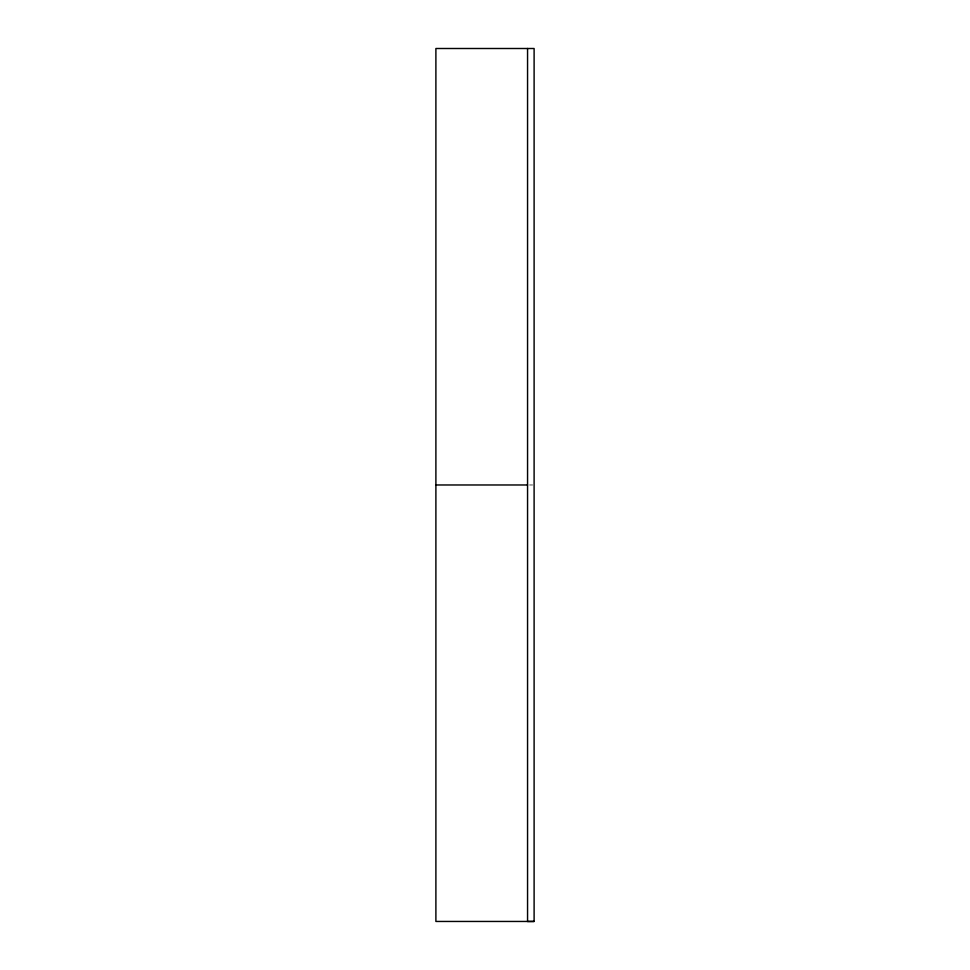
<?xml version="1.0" encoding="UTF-8"?>
<svg xmlns="http://www.w3.org/2000/svg" width="970" height="970" viewBox="0 0 970 970"><rect width="100%" height="100%" fill="white"/><g stroke="black" fill="none" stroke-linecap="round" stroke-linejoin="round"><path stroke-width="0.73" stroke-dasharray="4.85 3.64" d="M529.571 484.976L532.591 484.976"/><path stroke-width="1.45" d="M534.106 921.452L435.894 921.452L435.894 48.5L534.106 48.5L534.106 921.452L527.559 921.5L527.559 48.5M435.894 484.976L527.559 484.976"/></g></svg>
